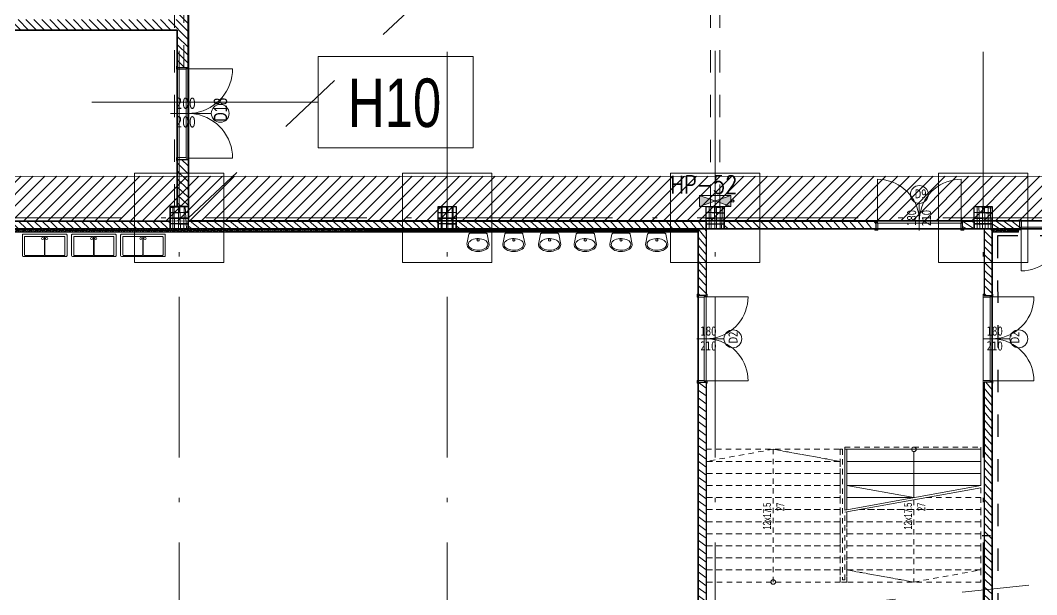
# Model space of a CAD drawing. Extents: x 6529560 to 6558080, y 5579316 to 5588131.
# Drawn here: x 6543525.73 to 6543548.48, y 5579509.79 to 5579522.64 of the extents above; entities that cross this region are included whole.
import ezdxf

# ---------------------------------------------------------------- set-up
doc = ezdxf.new("R2010")
doc.units = 0
doc.header["$MEASUREMENT"] = 0
for name, pattern in [('0.5_0.5', [1, 0.5, -0.5]), ('ACAD_ISO02W100', [15, 12, -3]), ('ACAD_ISO10W100', [18, 12, -3, 0, -3]), ('GR_SOLID', [0])]:
    doc.linetypes.add(name, pattern=pattern)
doc.layers.get('0').update_dxf_attribs({"color": 2, "linetype": 'CONTINUOUS', "lineweight": 5})
for name, color, linetype, lineweight in [('_AS_hydrantowa_opis', 7, 'CONTINUOUS', 25), ('_AS_hydrantowa_szafki', 240, 'CONTINUOUS', 25), ('_AS_WH_hydrant', 1, 'CONTINUOUS', 15), ('arch_drzwi i okna', 4, 'CONTINUOUS', 15), ('arch_drzwi i okna_znaczniki', 130, 'CONTINUOUS', 9), ('arch_fundamenty na rzucie', 3, 'CONTINUOUS', 15), ('arch_opisy', 20, 'CONTINUOUS', 13), ('arch_osie', 181, 'CONTINUOUS', 5), ('arch_powierzchnia', 6, 'CONTINUOUS', 35), ('arch_schody', 7, 'CONTINUOUS', 9), ('arch_sciany dzialowe cienkie na hali', 52, 'CONTINUOUS', 15), ('arch_sciany dzilowe cienkie na hali', 42, 'CONTINUOUS', 15), ('arch_sciany murowane wewnetrzne', 20, 'CONTINUOUS', 25), ('arch_sciany wewnetrzne gk', 70, 'CONTINUOUS', 25), ('arch_sciany wewnetrzne murowane wypelnienie', 20, 'CONTINUOUS', 15), ('arch_slupy wypelnienie', 9, 'CONTINUOUS', 13), ('arch_słupy', 8, 'CONTINUOUS', 25), ('arch_urządzenia sanitarne', 4, 'GR_SOLID', 13), ('arch_wzmocnienie plyty betonowej', 6, 'CONTINUOUS', 15), ('arch_zadaszenie kratownica', 94, 'CONTINUOUS', 15), ('AUSSENMASSE_N3', 7, 'GR_SOLID', 18)]:
    doc.layers.add(name, color=color, linetype=linetype, lineweight=lineweight)
doc.styles.add('KA_opisy_pionów', font='romans.shx', dxfattribs={"width": 0.8})
doc.styles.get("Standard").update_dxf_attribs({"font": 'arial.ttf', "width": 0.75})
doc.styles.add('TABELKA', font='tahoma.ttf', dxfattribs={"width": 0.8})

# ---------------------------------------------------------------- blocks, each defined once
blk = doc.blocks.new('A$C2927484E')
for p, q in [((0.2713033808395266, 1.965000228025019, 13.80213315249576), (0.0913120564073324, 1.965000228956341, 10.06980026454578)), ((0.2713033808395266, 0.0250002276152372, 13.80213315249576), (0.0913120564073324, 0.0250002276152372, 8.478928419095112))]:
    blk.add_line(p, q)
at = {"layer": 'arch_drzwi i okna', "extrusion": (0, 0, -1)}
for points in [[(-0.2713033808395266, 1.990000227466225), (-0.2893033809959888, 1.990000227466225), (-0.2893033809959888, 1.94000022765249), (-0.2268033809959888, 1.94000022765249), (-0.2268033809959888, 1.925000227987766), (-0.0713120568543673, 1.925000228919088), (-0.0713120568543673, 1.990000228397548), (-0.0913120564073324, 1.990000228397548)], [(-0.2678033811971545, 0.9950002273544669), (-0.3497297782450914, 0.9985772110521793), (-0.4310326687991619, 1.00928093958646), (-0.511093283072114, 1.027029951103031), (-0.5893023163080215, 1.051689163781702), (-0.6650645481422544, 1.083070907741785), (-0.7378033800050617, 1.120936348102986), (-0.8069652309641242, 1.164997305721044), (-0.8720237333327531, 1.214918451383709), (-0.9324837531894445, 1.270319852977991), (-0.9878851575776934, 1.330779873766005), (-1.037806302309036, 1.395838377065956), (-1.081867259927093, 1.465000227093696), (-1.119732699356973, 1.537739060819149), (-1.151114443317055, 1.613501292653381), (-1.175773658789694, 1.691710324957966), (-1.19352266844362, 1.771770940162241), (-1.204226396977901, 1.853073828853666), (-1.207803379744291, 1.935000227764248), (-0.2278033811599016, 1.935000227764248), (-0.2278033811599016, 0.9950002273544669), (-0.2678033811971545, 0.9950002273544669), (-0.2678033811971545, 1.935000227764248)], [(-0.2678033811971545, 0.9950002273544669), (-0.3497297782450914, 0.9914232427254319), (-0.4310326687991619, 0.9807195160537958), (-0.511093283072114, 0.9629705045372247), (-0.5893023163080215, 0.9383112899959087), (-0.6650645481422544, 0.9069295460358262), (-0.7378033800050617, 0.8690641056746244), (-0.8069652309641242, 0.8250031499192118), (-0.8720237333327531, 0.775082003325224), (-0.9324837531894445, 0.7196806026622653), (-0.9878851575776934, 0.6592205800116063), (-1.037806302309036, 0.5941620776429773), (-1.081867259927093, 0.5250002276152373), (-1.119732699356973, 0.4522613929584623), (-1.151114443317055, 0.376499162055552), (-1.175773658789694, 0.2982901288196444), (-1.19352266844362, 0.2182295145466924), (-1.204226396977901, 0.136926625855267), (-1.207803379744291, 0.055000226944685), (-0.2278033811599016, 0.055000226944685), (-0.2278033811599016, 0.9950002273544669), (-0.2678033811971545, 0.9950002273544669), (-0.2678033811971545, 0.055000226944685)]]:
    blk.add_lwpolyline(points, dxfattribs=at)
at = {"layer": 'arch_drzwi i okna'}
blk.add_lwpolyline([(0.2713033808395266, 2.272427082e-07), (0.2893033809959888, 2.272427082e-07), (0.2893033809959888, 0.0500002261251211), (0.2268033809959888, 0.0500002261251211), (0.2268033809959888, 0.0650002276524902), (0.0713120568543673, 0.0650002285838127), (0.0713120568543673, 2.281740308e-07), (0.0910546602681279, 2.272427082e-07)], dxfattribs=at)
at = {"layer": 'arch_drzwi i okna_znaczniki'}
blk.add_line((0.0618676347658038, 0.9950002282857894), (0.6687201550230384, 0.9950002273544669), dxfattribs=at)
blk.add_circle((0.8687201561406254, 0.9950002273544669), 0.2, dxfattribs=at)
blk = doc.blocks.new('A$C7F3D7EBB')
at = {"layer": 'arch_urządzenia sanitarne'}
for points in [[(0.4098818795755507, 0.0738752875477076), (0.4098818795755507, 0.4246862875297667), (0.4087588796392084, 0.43282328825444), (0.4054688801988961, 0.4403512878343463), (0.4002618798986079, 0.4467032877728343), (0.3935248795896768, 0.451404287479818), (0.3857678798958659, 0.4541032882407309), (0.1598818795755506, 0.4992812881246211), (0.1314358795061707, 0.495298287831247), (0.1038938798010349, 0.4834742881357671), (0.0781368799507618, 0.4641892882063985), (0.054985879920423, 0.4380572875961663), (0.0351758794859052, 0.4059062879532577), (0.0193398799747229, 0.3687662882730365), (0.0079828798770905, 0.327819287776947), (0.001465879380703, 0.2843682877719402), (-3.119930625e-06, 0.2397992881014943), (0.003622880205512, 0.1955332877114415), (0.0122288800776005, 0.1529802875593305), (0.0255398796871305, 0.1134942881762981), (0.0431318795308471, 0.0783362882211805), (0.0644438797608018, 0.0486262878403068), (0.0887978794053197, 0.0253082877025008), (0.1154148802161217, 0.0091302879154682), (0.1434508794918656, 0.000602288171649), (0.1720088794827461, 2.877786756e-07), (0.2001828802749515, 0.0073412880301476), (0.3857658794149756, 0.0444582877680659), (0.3935248795896768, 0.0471572875976563), (0.4002618798986079, 0.051859287545085), (0.4054688801988961, 0.0582102881744504), (0.4087588796392084, 0.0657382877543569), (0.409883880056441, 0.0738752875477076)], [(0.1598818795755506, 0.0292812874540687), (0.1830948796123266, 0.03281628806144), (0.2055618800222874, 0.0433102874085307), (0.2265598801895976, 0.060423287563026), (0.2454138798639178, 0.0836042882874608), (0.2615208802744746, 0.1121142879128456), (0.274359880015254, 0.1450292877852917), (0.2835208801552653, 0.1812972882762551), (0.2887068800628185, 0.2197492877021432), (0.2897518798708916, 0.2591512883082032), (0.2866238802671432, 0.2982352878898382), (0.2794218799099326, 0.3357462882995605), (0.2683758800849318, 0.3704772880300879), (0.2538458798080683, 0.4013132881373167), (0.2362948795780539, 0.427265288308263), (0.2162868799641728, 0.4474942879751326), (0.1944668795913458, 0.4613532880321145), (0.1715358793735504, 0.4683952881023288), (0.1482288800179958, 0.4683952881023288), (0.1252978798002005, 0.4613532880321145), (0.1034778794273734, 0.4474942879751326), (0.0834698798134923, 0.427265288308263), (0.065918879583478, 0.4013132881373167), (0.051388880237937, 0.3704772880300879), (0.0403428794816136, 0.3357462882995605), (0.0331408800557256, 0.2982352878898382), (0.0300128795206547, 0.2591512883082032), (0.0310578802600503, 0.2197492877021432), (0.0362438801676035, 0.1812972882762551), (0.0454048793762922, 0.1450292877852917), (0.0582438800483942, 0.1121142879128456), (0.0743508795276284, 0.0836042882874608), (0.0932048801332712, 0.060423287563026), (0.1142028793692589, 0.043308287858963), (0.1366698797792196, 0.03281628806144), (0.1598818795755506, 0.0292812874540687)], [(0.2598828794434667, 0.2242812877520919), (0.2700508795678616, 0.2264422876760364), (0.2784618800505996, 0.232553287409246), (0.2836598800495267, 0.2415562877431512), (0.2847448801621795, 0.2518942877650261), (0.2815328799188137, 0.2617812883108854), (0.2745768800377846, 0.2695062877610326), (0.2650798801332712, 0.2737352875992656), (0.2546848794445395, 0.2737352875992656), (0.2451888797804713, 0.2695062877610326), (0.2382328798994422, 0.2617812883108854), (0.2350208796560764, 0.2518942877650261), (0.2361058797687292, 0.2415562877431512), (0.2413028795272112, 0.232553287409246), (0.2497148802503943, 0.2264422876760364), (0.2598828794434667, 0.2242812877520919)]]:
    blk.add_lwpolyline(points, dxfattribs=at)
blk = doc.blocks.new('A$C2BA824D7')
at = {"layer": 'arch_urządzenia sanitarne'}
for p, q in [((2.8124113669e-06, 0.0200001567930031, 1.57092441474514), (2.8122249205e-06, 0.9800001568721652, 1.57092441474514)), ((0.4800028122026562, 1.000000156984014, 1.57092441474514), (0.0200028121234937, 1.000000156894883, 1.57092441474514)), ((0.0200028121371361, 0.9300001568296918, 1.57092441474514), (0.0200028123317679, 0.5250001569181677, 1.57092441474514)), ((0.4300028121660944, 0.9500001569278991, 1.57092441474514), (0.0400028122685399, 0.9500001568519563, 1.57092441474514)), ((0.4500028121883588, 0.9300001569129108, 1.57092441474514), (0.4500028122711229, 0.5050001568663447, 1.57092441474514)), ((0.500002812393177, 0.0200001570067343, 1.57092441474514), (0.5000028120903153, 0.9800001569694812, 1.57092441474514)), ((0.0200028124199889, 0.0700001569600772, 1.57092441474514), (0.0200028122253571, 0.4750001568716016, 1.57092441474514)), ((0.4500028122711229, 0.5050001568663447, 1.57092441474514), (0.0400028122385265, 0.5050001567867639, 1.57092441474514)), ((0.4500028122729418, 0.4950001569734468, 1.57092441474514), (0.0400028123567609, 0.4950001568938661, 1.57092441474514)), ((0.4500028123547965, 0.0700001569268807, 1.57092441474514), (0.4500028122729418, 0.4950001569734468, 1.57092441474514)), ((0.4800028122799631, 1.569840151e-07, 1.57092441474514), (0.0200028124336313, 1.568948846e-07, 1.57092441474514)), ((0.4300028123407175, 0.0500001569046162, 1.57092441474514), (0.0400028123267475, 0.0500001568286734, 1.57092441474514))]:
    blk.add_line(p, q, dxfattribs=at)
for centre in [(0.401327826962188, 0.546545435133112, 1.57092441474514), (0.4013278270967932, 0.4534548788039956, 1.57092441474514)]:
    blk.add_circle(centre, 0.0245197316162376, dxfattribs=at)
for centre, start, end in [((0.020002812243547, 0.980000156876258, 1.57092441474514), 89.99999999994789, 179.9999999999479), ((0.0400028121557625, 0.9300001568333298, 1.57092441474514), 89.99999999994789, 179.9999999999479), ((0.4300028121697325, 0.9300001569092728, 1.57092441474514), 1.10994743e-08, 90.00000001109949), ((0.4800028120898788, 0.9800001569653884, 1.57092441474514), 1.10994743e-08, 90.00000001109949), ((0.0400028121175637, 0.5250001568053904, 1.57092441474514), 180.0000000110994, 270.0000000110995), ((0.0400028122439835, 0.4750001568752397, 1.57092441474514), 89.99999999994789, 179.9999999999479), ((0.020002812313578, 0.0200001569135111, 1.57092441474514), 180.0000000110994, 270.0000000110995), ((0.0400028123222001, 0.0700001568472999, 1.57092441474514), 180.0000000110994, 270.0000000110995), ((0.4300028124525852, 0.0700001569232427, 1.57092441474514), 270, 0), ((0.4800028123927406, 0.0200001570026416, 1.57092441474514), 270, 0)]:
    blk.add_arc(centre, 0.02, start, end, dxfattribs=at)
blk = doc.blocks.new('biura_parter_hala')
at = {"layer": 'arch_sciany dzilowe cienkie na hali'}
h = blk.add_hatch(dxfattribs=at)
h.set_pattern_fill('ANSI31', color=256, scale=0.2)
h.set_pattern_definition([(45, (-6543745.599693336, -5579616.077648036), (-0.0176776695296637, 0.0176776695296637), [])])
h.paths.add_polyline_path([(2.264122269116342, -0.5499661350622774), (2.264122269116342, -0.6199661353603007), (3.590460376814007, -0.6201802995055914), (3.590266642160713, -0.5499661350622774)])
h.paths.add_polyline_path([(3.839953196235001, -0.6201435308903456), (23.31999848410487, -0.6201435308903456), (23.31999848410487, -0.5500013772398235), (3.839953196235001, -0.5500013772398235)])
h.paths.add_polyline_path([(32.48386915400625, -0.5500396117568016), (32.62512253876776, -0.5500396117568016), (32.62512253876776, -0.6200396120548249), (32.48386915400625, -0.6200396120548249)])
h.paths.add_polyline_path([(30.49386915378273, -0.5500396117568016), (29.90006986446679, -0.5500396117568016), (29.90006986446679, -0.6200396120548249), (30.49386915378273, -0.6200396120548249)])
h.paths.add_polyline_path([(35.04167969524861, -0.6200396111235023), (37.4308938542381, -0.6200396111235023), (37.4308938542381, -0.5500040324404836), (35.04167969524861, -0.5500040324404836)])
h.paths.add_polyline_path([(48.30257001519203, -0.5500048799440265), (54.04140833485872, -0.5500048799440265), (54.04140833485872, -0.6200396120548249), (48.30257001519203, -0.6200396120548249)])
h.paths.add_polyline_path([(45.28090087976306, -0.6200396120548249), (48.17749003972858, -0.6200396120548249), (48.17749003972858, -0.5500396117568016), (45.28090087976306, -0.5500396117568016)])
h.paths.add_polyline_path([(71.57997443713248, -0.5500063579529524), (72.95497368369251, -0.5500063579529524), (72.95497368369251, -0.6200396120548249), (71.57997443713248, -0.6200396120548249)])
h.paths.add_polyline_path([(68.12499982956797, -0.6200396120548249), (71.45497366413474, -0.6200396120548249), (71.45497366413474, -0.5500396117568016), (68.12499982956797, -0.5500396117568016)])
h.paths.add_polyline_path([(62.9999998351559, -0.5500396117568016), (67.99999982956797, -0.5500396117568016), (67.99999982956797, -0.6200396120548249), (62.9999998351559, -0.6200396120548249)])
h.paths.add_polyline_path([(59.60550602898002, -0.6200396120548249), (62.87499983515591, -0.6200396120548249), (62.87499983515591, -0.5500396117568016), (59.60550602898002, -0.5500396117568016)])
h.paths.add_polyline_path([(59.2658689552918, -0.5500396061688662), (59.499999855645, -0.5500396061688662), (59.499999855645, -0.6200396120548249), (59.2658689552918, -0.6200396120548249)])
h.paths.add_polyline_path([(58.21586895547807, -0.550005360506475), (58.09998980350792, -0.550005360506475), (58.09998980350792, -0.6200396120548249), (58.21586895547807, -0.6200396120548249)])
h.paths.add_polyline_path([(54.16640833579004, -0.6200396120548249), (57.97498980164528, -0.6200396120548249), (57.97498980164528, -0.550005360506475), (54.16640833579004, -0.550005360506475)])
h.paths.add_polyline_path([(88.8106676582247, -0.6200396120548249), (91.62920739408582, -0.6200396120548249), (91.62920739408582, -0.5500396117568016), (88.8106676582247, -0.5500396117568016)])
h.paths.add_polyline_path([(85.74113746359944, -0.6200396120548249), (88.56017351616173, -0.6200396120548249), (88.56017351616173, -0.5500093474984169), (85.74113746359944, -0.5500093474984169)])
h.paths.add_polyline_path([(95.0792152695358, -0.6200396120548249), (107.9300059759989, -0.6200396120548249), (107.9300037063658, -0.599999999627471), (107.3999999994412, -0.599999999627471), (107.3999999994412, -0.5500396117568016), (95.0792152695358, -0.5500396117568016)])
at = {"layer": 'arch_sciany wewnetrzne murowane wypelnienie'}
h = blk.add_hatch(dxfattribs=at)
h.set_pattern_fill('ANSI31', color=256, angle=90)
h.set_pattern_definition([(135, (-6543745.599693336, -5579616.077648036), (-0.0883883476483185, -0.0883883476483184), [])])
h.paths.add_polyline_path([(5.500096650794148, -0.3749661352485418), (5.500096650794148, -0.5499661350622774), (0, -0.5499661350622774), (0, -0.3749661352485418)])
h.paths.add_polyline_path([(11.89999982807785, -0.3749661352485418), (17.50006986968219, -0.3749661352485418), (17.50006986968219, -0.5500013772398235), (11.89999982807785, -0.5500013772398235)])
h.paths.add_polyline_path([(23.31999848410487, -0.550001378171146), (23.49999848380685, -0.5500013772398235), (23.49999848380685, -2.036725498735904), (23.31999848410487, -2.036725499667227)])
h.paths.add_polyline_path([(23.31999848410487, -3.976725501008331), (23.49999848380685, -3.976725501939654), (23.49999848380685, -11.85000006761402), (23.31999848410487, -11.85000006668269)])
h.paths.add_polyline_path([(23.89999982807785, -0.3749661352485418), (27.30065082199871, -0.3749478524550795), (27.30065082199871, -0.5499844206497074), (23.89999982807785, -0.5500027034431696)])
h.paths.add_polyline_path([(29.72006986476481, -2.036725498735904), (29.90006986446679, -2.036725498735904), (29.90006986446679, -0.5500027034431696), (29.72006986476481, -0.5500027034431696)])
h.paths.add_polyline_path([(29.24064417090267, -0.375094854272902), (29.50008776132018, -0.375094854272902), (29.50008776132018, -0.5500053316354752), (29.24064417090267, -0.5500053316354752)])
h.paths.add_polyline_path([(29.72006986476481, -11.45000358112156), (29.90006986446679, -11.45000358205289), (29.90006986446679, -3.976725501008331), (29.72006986476481, -3.976725500077009)])
h.paths.add_polyline_path([(32.45886915456504, -0.3699870416894555), (35.49999982584268, -0.3699661269783974), (35.49999982584268, -0.5500027034431696), (32.45886915456504, -0.5500236181542278)])
h.paths.add_polyline_path([(35.89999982621521, -0.3749661268666387), (41.50009442400187, -0.3749661352485418), (41.50009442400187, -0.5500040408223869), (35.89999982621521, -0.5500040324404836)])
h.paths.add_polyline_path([(53.50009442586451, -0.3749594343826175), (47.89999982714653, -0.3749661194160581), (47.89999982714653, -0.550005360506475), (53.50009442586451, -0.5499986754730344)])
h.paths.add_polyline_path([(59.89999982621521, -0.3749661184847355), (65.50009442027658, -0.3749661352485418), (65.50009442027658, -0.5500067118555308), (59.89999982621521, -0.5500066950917244)])
h.paths.add_polyline_path([(59.24086895491928, -0.550005360506475), (59.49999982584268, -0.550005360506475), (59.49999982584268, -0.3749661231413484), (59.24086895491928, -0.3749661231413484)])
h.paths.add_polyline_path([(71.89999982994048, -0.550008025020361), (77.50009442865849, -0.5499352160841227), (77.50009442865849, -0.3748933039605617), (71.89999982994048, -0.3749661128968)])
h.paths.add_polyline_path([(73.13497368339449, -0.550008025020361), (73.13497368339449, -3.21990910731256), (78.04465180728585, -3.219907564111053), (78.04465249739587, -3.399908400140702), (72.95497366413474, -3.399908268824219), (72.955954156816, -0.5500083584338427)])
h.paths.add_polyline_path([(79.32465147785842, -3.219907564111053), (79.32465170137584, -3.399908810853958), (79.65531860198826, -3.399907859973609), (79.65531860198826, -0.550008025020361), (79.47531860228628, -0.550008025020361), (79.47531860228628, -3.219907564111053)])
h.paths.add_polyline_path([(79.32465170137584, -0.3749661147594452), (83.49999983049929, -0.3749661147594452), (83.49999983049929, -0.550008025020361), (79.32465170137584, -0.550008025020361)])
h.paths.add_polyline_path([(83.89999983087182, -0.3749661110341549), (89.5000698659569, -0.3749661110341549), (89.5000698659569, -0.5500093474984169), (83.89999983087182, -0.5500093474984169)])
h.paths.add_polyline_path([(101.5000944277271, -0.374966106377542), (95.89999959804118, -0.374966106377542), (95.89999959804118, -0.5500093474984169), (101.5000944277271, -0.5500093474984169)])
h.paths.add_polyline_path([(5.900069901719689, -0.3751505604013801), (11.49994853138923, -0.3751505604013801), (11.49994853138923, -0.5500064520165325), (5.900069901719689, -0.5500064520165325)])
h.paths.add_polyline_path([(17.90009442716837, -0.3750070640817285), (23.49998980108649, -0.3750070640817285), (23.49998980108649, -0.5500013772398235), (17.90009442716837, -0.5500013772398235)])
h.paths.add_polyline_path([(29.90006986446679, -0.5500396117568016), (30.51886915415526, -0.5500396117568016), (30.51886915415526, -0.3750053280964494), (29.90006986446679, -0.3750053280964494)])
h.paths.add_polyline_path([(41.90006986260414, -0.5500396117568016), (47.50002438481897, -0.5500396117568016), (47.50002438481897, -0.3749661352485418), (41.90006986260414, -0.3749661352485418)])
h.paths.add_polyline_path([(53.90006986446678, -0.5500396061688662), (58.24086895491928, -0.5500396061688662), (58.24086895491928, -0.3749661231413484), (53.90006986446678, -0.3749661231413484)])
h.paths.add_polyline_path([(65.90006986539811, -0.5499728322029114), (71.50002439133823, -0.5499728322029114), (71.50002439133823, -0.3749661352485418), (65.90006986539811, -0.3749661352485418)])
h.paths.add_polyline_path([(78.04465180728585, -0.3749661352485418), (77.90006985981017, -0.3749661352485418), (77.90006985981017, -0.5500396117568016), (78.04465180728585, -0.5500396117568016)])
h.paths.add_polyline_path([(89.90006986632943, -0.5500396117568016), (95.50002415943891, -0.5500396117568016), (95.50002415943891, -0.3749661352485418), (89.90006986632943, -0.3749661352485418)])
h.paths.add_polyline_path([(101.9000698663294, -0.5500396117568016), (107.3999999994412, -0.5500396117568016), (107.3999999994412, -0.3749661352485418), (101.9000698663294, -0.3749661352485418)])
h.paths.add_polyline_path([(23.89999848417938, -11.85000257473439), (29.49999858625233, -11.85000358056277), (29.49999858625233, -11.67000358086079), (23.89999848417938, -11.67000358086079)])
at = {"layer": 'arch_slupy wypelnienie'}
h = blk.add_hatch(dxfattribs=at)
h.set_pattern_fill('ANSI37', color=256, angle=225)
h.set_pattern_definition([(270, (-6543521.936484189, -5579316.676972744), (0.125, 0), []), (0, (-6543521.936484189, -5579316.676972744), (0, 0.125), [])])
h.paths.add_polyline_path([(11.49999969545752, -0.0499986847862601), (11.8999996939674, -0.0500396145507693), (11.89994853269308, -0.5500396117568016), (11.49994853232056, -0.5499986773356796)])
h = blk.add_hatch(dxfattribs=at)
h.set_pattern_fill('ANSI37', color=256, angle=225)
h.set_pattern_definition([(270, (-6543515.936362856, -5579316.676972744), (0.125, 0), []), (0, (-6543515.936362856, -5579316.676972744), (0, 0.125), [])])
h.paths.add_polyline_path([(17.50012102909386, -0.0499986847862601), (17.90012102760374, -0.0500396145507693), (17.90006986632943, -0.5500396117568016), (17.5000698659569, -0.5499986773356796)])
h = blk.add_hatch(dxfattribs=at)
h.set_pattern_fill('ANSI37', color=256, angle=225)
h.set_pattern_definition([(270, (-6543509.936432895, -5579316.676935835), (0.125, 0), []), (0, (-6543509.936432895, -5579316.676935835), (0, 0.125), [])])
h.paths.add_polyline_path([(23.50005099084228, -0.0499617755413056), (23.90005098935217, -0.0500027053058148), (23.89999982807785, -0.5500027025118471), (23.49999982770532, -0.549961768090725)])
h = blk.add_hatch(dxfattribs=at)
h.set_pattern_fill('ANSI37', color=256, angle=225)
h.set_pattern_definition([(270, (-6543503.936362858, -5579316.676972744), (0.125, 0), []), (0, (-6543503.936362858, -5579316.676972744), (0, 0.125), [])])
h.paths.add_polyline_path([(29.50012102723121, -0.0499986847862601), (29.9001210257411, -0.0500396145507693), (29.90006986446679, -0.5500396117568016), (29.50006986409426, -0.5499986773356796)])
at = {"color": 1, "linetype": '0.5_0.5', "lineweight": 30, "true_color": 0xfa0000, "elevation": -0.0368575220855849}
blk.add_lwpolyline([(30.03321668226272, -11.62999626901001), (32.47513258457184, -11.62999626901001), (32.47513258457184, -7.470006931573152), (34.9635065998882, -7.470007793046534), (34.96350659895688, -6.553141072392463), (48.03245406411588, -6.628141431137919), (48.02759716380387, -5.50000243447721), (32.47513258457184, -5.500002435408532), (32.47513258364052, -0.7000233577564359), (30.0234752772376, -0.7000376963987947)], close=True, dxfattribs=at)
at = {"layer": 'arch_fundamenty na rzucie', "extrusion": (4.9483997e-09, 8.021447e-10, 1), "elevation": -0.0368575220855849}
for points in [[(12.69932371471077, 0.6998786041513086), (10.69932372123003, 0.7000832222402096), (10.69911909569055, -1.299916762858629), (12.69911908451468, -1.300121383741497)], [(18.69944508466869, 0.699878609739244), (16.69944509118795, 0.7000832278281451), (16.69924046564847, -1.299916757270693), (18.6992404544726, -1.300121378153562)], [(24.69937501009554, 0.6999155133962632), (22.6993750166148, 0.7001201314851642), (22.69917039107531, -1.299879853613674), (24.69917037989944, -1.300084474496543)], [(30.69944508280605, 0.699878609739244), (28.69944508932531, 0.7000832278281451), (28.69924046378583, -1.299916757270693), (30.69924045260996, -1.300121378153562)]]:
    blk.add_lwpolyline(points, close=True, dxfattribs=at)
at = {"layer": 'arch_powierzchnia', "elevation": -0.0368575220855849}
for points in [[(3.840266660787165, -0.5500091323629022), (3.840493371710181, -11.77999626938253), (5.499998588114976, -11.77999626938253), (5.499998588114976, -11.45000065024942), (5.899998588487505, -11.45000065024942), (5.899998588487505, -11.77999626938253), (11.49999825190753, -11.77999626938253), (11.49999825190753, -11.44999990519136), (11.89999825228005, -11.44999990519136), (11.89999825228005, -11.77999626938253), (17.4999985890463, -11.77999626938253), (17.4999985890463, -11.45000211894512), (17.89999858941883, -11.45000211894512), (17.89999858941883, -11.77999626938253), (23.31999848410487, -11.7800007276237), (23.31999848410487, -0.5583354132249952)], [(29.90006986446679, -0.5500324396416545), (32.62512238975614, -0.5500220432877541), (32.62513258494437, -5.350004032254219), (48.17749004717916, -5.350004032254219), (48.17749004717916, -6.75064028520137), (35.0975019261241, -6.75064125098288), (35.09749918617308, -7.620006763376295), (32.62513258494437, -7.620006763376295), (32.62513255421072, -11.77999626845121), (32.2299991901964, -11.77999626938253), (32.2299991901964, -11.83000046107918), (30.23999918997288, -11.83000006712973), (30.23999918997288, -11.77999626938253), (29.97007864806801, -11.77999626938253), (29.97007864806801, -11.45000358019024), (29.90006986446679, -11.45000358205289)]]:
    blk.add_lwpolyline(points, close=True, dxfattribs=at)
at = {"layer": 'arch_schody', "linetype": 'ACAD_ISO02W100', "ltscale": 0.01, "elevation": -0.0368575220855849}
for points in [[(26.59998980350792, -6.839005855843424), (26.59998980350792, -5.430005860514938), (29.64998980052769, -5.430005859583616), (29.64998980052769, -5.480005859397351), (26.64998980332166, -5.480005859397351), (26.64998980332166, -6.830005856230854)], [(23.49998980201781, -5.480005859397351), (26.49998980201781, -5.480005859397351), (26.49998980201781, -5.750005859881639), (23.49998980201781, -5.750005859881639), (23.49998980201781, -5.480005859397351)], [(24.99998980294913, -8.450005854479969), (24.99998980201781, -5.480005859397351), (26.49998980201781, -5.750005858018994), (24.99998980201781, -5.480005859397351), (23.49998980015516, -5.750005858018994)], [(26.64998980332166, -6.88000585604459), (26.64998980332166, -8.450005854479969), (26.49998980201781, -8.450005854479969), (26.49998980201781, -5.480005859397351), (26.54998980183155, -5.480005859397351), (26.54998980183155, -8.400005854666233), (26.59998980350792, -8.400005854666233), (26.59998980350792, -6.88900585565716)], [(23.49998980201781, -5.750005859881639), (26.49998980201781, -5.750005859881639), (26.49998980201781, -6.020005858503282), (23.49998980201781, -6.020005858503282), (23.49998980201781, -5.750005859881639)], [(23.49998980201781, -6.020005858503282), (26.49998980201781, -6.020005858503282), (26.49998980201781, -6.290005858056247), (23.49998980201781, -6.290005858056247), (23.49998980201781, -6.020005858503282)], [(23.49998980201781, -6.290005858056247), (26.49998980201781, -6.290005858056247), (26.49998980201781, -6.560005856677889), (23.49998980201781, -6.560005856677889), (23.49998980201781, -6.290005858056247)], [(29.64998980332166, -6.340005857869982), (29.64998980332166, -6.560005856677889), (28.4277675813064, -6.560005856677889)], [(23.49998980201781, -6.560005856677889), (26.49998980201781, -6.560005856677889), (26.49998980201781, -6.830005856230854), (23.49998980201781, -6.830005856230854), (23.49998980201781, -6.560005856677889)], [(28.4277675813064, -6.560005856677889), (29.64998980332166, -6.560005856677889), (29.64998980332166, -6.830005856230854), (26.92776757944375, -6.830005856230854)], [(28.14998980239034, -6.610005856491625), (28.14998980239034, -8.450005854479969), (26.64998980332166, -8.180005854927003), (28.14998980332166, -8.450005854479969), (29.64998980239034, -8.180005854927003)], [(23.49998980201781, -6.830005856230854), (26.49998980201781, -6.830005856230854), (26.49998980201781, -7.100005856715142), (23.49998980201781, -7.100005856715142), (23.49998980201781, -6.830005856230854)], [(26.92776757944375, -6.830005856230854), (29.64998980332166, -6.830005856230854), (29.64998980332166, -7.100005856715142), (26.64998980332166, -7.100005856715142), (26.64998980332166, -6.88000585604459)], [(23.49998980201781, -7.100005856715142), (26.49998980201781, -7.100005856715142), (26.49998980201781, -7.370005856268107), (23.49998980201781, -7.370005856268107), (23.49998980201781, -7.100005856715142)], [(26.64998980332166, -7.100005856715142), (29.64998980332166, -7.100005856715142), (29.64998980332166, -7.370005856268107), (26.64998980332166, -7.370005856268107), (26.64998980332166, -7.100005856715142)], [(23.49998980201781, -7.370005856268107), (26.49998980201781, -7.370005856268107), (26.49998980201781, -7.640005856752395), (23.49998980201781, -7.640005856752395), (23.49998980201781, -7.370005856268107)], [(26.64998980332166, -7.370005856268107), (29.64998980332166, -7.370005856268107), (29.64998980332166, -7.640005856752395), (26.64998980332166, -7.640005856752395), (26.64998980332166, -7.370005856268107)], [(23.49998980201781, -7.640005856752395), (26.49998980201781, -7.640005856752395), (26.49998980201781, -7.910005855374038), (23.49998980201781, -7.910005855374038), (23.49998980201781, -7.640005856752395)], [(26.64998980332166, -7.640005856752395), (29.64998980332166, -7.640005856752395), (29.64998980332166, -7.910005855374038), (26.64998980332166, -7.910005855374038), (26.64998980332166, -7.640005856752395)], [(23.49998980201781, -7.910005855374038), (26.49998980201781, -7.910005855374038), (26.49998980201781, -8.180005854927003), (23.49998980201781, -8.180005854927003), (23.49998980201781, -7.910005855374038)], [(26.64998980332166, -7.910005855374038), (29.64998980332166, -7.910005855374038), (29.64998980332166, -8.180005854927003), (26.64998980332166, -8.180005854927003), (26.64998980332166, -7.910005855374038)], [(23.49998980201781, -8.180005854927003), (26.49998980201781, -8.180005854927003), (26.49998980201781, -8.450005854479969), (23.49998980201781, -8.450005854479969), (23.49998980201781, -8.180005854927003)], [(26.64998980332166, -8.180005854927003), (29.64998980332166, -8.180005854927003), (29.64998980332166, -8.450005854479969), (26.64998980332166, -8.450005854479969), (26.64998980332166, -8.180005854927003)]]:
    blk.add_lwpolyline(points, dxfattribs=at)
at = {"layer": 'arch_schody', "elevation": -0.0368575220855849}
blk.add_lwpolyline([(26.64998980332166, -5.480005859397351), (26.59998980350792, -5.480005859397351), (26.59998980350792, -6.839005855843424), (26.64998980332166, -6.830005856230854)], close=True, dxfattribs=at)
for points in [[(26.64998980332166, -5.480005859397351), (29.64998980332166, -5.480005859397351), (29.64998980332166, -5.750005859881639), (26.64998980332166, -5.750005859881639), (26.64998980332166, -5.480005859397351)], [(28.14998980332166, -5.531341707333922), (28.14998980518431, -6.560005856677889)], [(26.64998980332166, -5.750005859881639), (29.64998980332166, -5.750005859881639), (29.64998980332166, -6.020005858503282), (26.64998980332166, -6.020005858503282), (26.64998980332166, -5.750005859881639)], [(26.64998980332166, -6.020005858503282), (29.64998980332166, -6.020005858503282), (29.64998980332166, -6.290005858056247), (26.64998980332166, -6.290005858056247), (26.64998980332166, -6.020005858503282)], [(29.64998980145902, -6.290005858056247), (26.59998980350792, -6.839005855843424)], [(29.64998980145902, -6.340005857869982), (26.59998980350792, -6.88900585565716)], [(26.64998980332166, -6.290005858056247), (29.64998980145902, -6.290005858056247)], [(28.14998980425298, -6.560005856677889), (26.64998980332166, -6.560005856677889), (26.64998980332166, -6.290005858056247)], [(28.14998980518431, -6.560005856677889), (26.64998980332166, -6.290005858056247)], [(26.64998980332166, -6.560005856677889), (28.14998980425298, -6.560005856677889)], [(26.64998980332166, -6.830005856230854), (26.64998980332166, -6.560005856677889)]]:
    blk.add_lwpolyline(points, dxfattribs=at)
at = {"layer": 'arch_schody'}
blk.add_circle((28.14998980332166, -5.480005859397351, 2.711158018e-07), 0.051335847745122, dxfattribs=at)
at = {"layer": 'arch_schody', "linetype": 'ACAD_ISO02W100', "ltscale": 0.01}
blk.add_circle((24.99998980294913, -8.450005854479969, 2.711158018e-07), 0.051335847745122, dxfattribs=at)
at = {"layer": 'arch_sciany dzialowe cienkie na hali', "elevation": -0.0368575220855849}
for points in [[(3.839953196235001, -0.6201435308903456), (23.31999848410487, -0.6201435308903456), (23.31999848410487, -0.5500013772398235), (3.839953196235001, -0.5500013772398235)], [(30.49386915378273, -0.5500396117568016), (29.90006986446679, -0.5500396117568016), (29.90006986446679, -0.6200396120548249), (30.49386915378273, -0.6200396120548249)]]:
    blk.add_lwpolyline(points, close=True, dxfattribs=at)
at = {"layer": 'arch_sciany murowane wewnetrzne', "elevation": -0.0368575220855849}
for points in [[(5.900069901719689, -0.3751505604013801), (11.49994853138923, -0.3751505604013801), (11.49994853138923, -0.5500064520165325), (5.900069901719689, -0.5500064520165325)], [(11.89999982807785, -0.3749661352485418), (17.50006986968219, -0.3749661352485418), (17.50006986968219, -0.5500013772398235), (11.89999982807785, -0.5500013772398235)], [(17.90009442716837, -0.3750070640817285), (23.49998980108649, -0.3750070640817285), (23.49998980108649, -0.5500013772398235), (17.90009442716837, -0.5500013772398235)], [(23.89999982807785, -0.3749661352485418), (27.30065082199871, -0.3749478524550795), (27.30065082199871, -0.5499844206497074), (23.89999982807785, -0.5500027034431696)], [(29.24064417090267, -0.375094854272902), (29.50008776132018, -0.375094854272902), (29.50008776132018, -0.5500053316354752), (29.24064417090267, -0.5500053316354752)], [(29.90006986446679, -0.5500396117568016), (30.51886915415526, -0.5500396117568016), (30.51886915415526, -0.3750053280964494), (29.90006986446679, -0.3750053280964494)], [(23.31999848410487, -0.550001378171146), (23.49999848380685, -0.5500013772398235), (23.49999848380685, -2.036725498735904), (23.31999848410487, -2.036725499667227)], [(29.72006986476481, -2.036725498735904), (29.90006986446679, -2.036725498735904), (29.90006986446679, -0.5500027034431696), (29.72006986476481, -0.5500027034431696)], [(23.31999848410487, -3.976725501008331), (23.49999848380685, -3.976725501939654), (23.49999848380685, -11.85000006761402), (23.31999848410487, -11.85000006668269)], [(29.72006986476481, -11.45000358112156), (29.90006986446679, -11.45000358205289), (29.90006986446679, -3.976725501008331), (29.72006986476481, -3.976725500077009)]]:
    blk.add_lwpolyline(points, close=True, dxfattribs=at)
at = {"layer": 'arch_sciany wewnetrzne gk', "elevation": -0.0368575220855849}
blk.add_lwpolyline([(29.67748980503529, -7.409903448075056), (29.86248980462551, -7.409903448075056)], dxfattribs=at)
at = {"layer": 'arch_słupy', "elevation": -0.0368575220855849}
for points in [[(11.49999969545752, -0.0499986847862601), (11.8999996939674, -0.0500396145507693), (11.89994853269308, -0.5500396117568016), (11.49994853232056, -0.5499986773356796), (11.49999969545752, -0.0499986847862601)], [(17.50012102909386, -0.0499986847862601), (17.90012102760374, -0.0500396145507693), (17.90006986632943, -0.5500396117568016), (17.5000698659569, -0.5499986773356796), (17.50012102909386, -0.0499986847862601)], [(23.50005099084228, -0.0499617755413056), (23.90005098935217, -0.0500027053058148), (23.89999982807785, -0.5500027025118471), (23.49999982770532, -0.549961768090725), (23.50005099084228, -0.0499617755413056)], [(29.50012102723121, -0.0499986847862601), (29.9001210257411, -0.0500396145507693), (29.90006986446679, -0.5500396117568016), (29.50006986409426, -0.5499986773356796), (29.50012102723121, -0.0499986847862601)]]:
    blk.add_lwpolyline(points, dxfattribs=at)
at = {"rotation": 89.99999939591297}
for p in [(9.19028584100306, -1.165327022783458, -8.932382138299898), (10.29028583876788, -1.165327034890651, -8.932382138299898), (11.39028583653271, -1.165327040478587, -8.932382138299898)]:
    blk.add_blockref('A$C2BA824D7', p, dxfattribs=at)
at = {"layer": 'arch_drzwi i okna'}
for p, rotation in [((29.26564439851791, -0.6463982351124287, -13.84291817565996), 90.00000000000003), ((30.49386892654002, -0.2787019507959485, -21.20044454200348), 270)]:
    blk.add_blockref('A$C2927484E', p, dxfattribs=dict(at, rotation=rotation))
for p in [(23.22868642769754, -4.001725726760923, -13.80213288137996), (29.62876648362726, -4.001725726760923, -13.85349221943787)]:
    blk.add_blockref('A$C2927484E', p, dxfattribs=at)
at = {"layer": 'arch_sciany wewnetrzne gk', "xscale": -1, "rotation": 269.9999983762416}
for p in [(18.14418414980173, -1.054009248502552, -7.361457723554754), (18.94418514147401, -1.054009256884455, -7.361457723554754), (19.74418613407761, -1.054009265266358, -7.361457723554754), (20.54418712668121, -1.054009273648262, -7.361457723554754), (21.34418811649084, -1.054009282030165, -7.361457723554754)]:
    blk.add_blockref('A$C7F3D7EBB', p, dxfattribs=at)
at = {"layer": 'arch_sciany wewnetrzne gk', "rotation": 90.0000004155843}
blk.add_blockref('A$C7F3D7EBB', (22.64275069814175, -1.054009296000003, -7.361457723554754), dxfattribs=at)
at = {"layer": 'arch_drzwi i okna', "char_height": 0.18, "width": 0.8015771374427487, "attachment_point": 9, "rotation": 89.99999999999997}
for insert in [(25.24919758271426, -6.675306048244237, -7.324593626832552), (28.40475387405604, -6.675306048244237, -7.324593626832552)]:
    blk.add_mtext('{\\fArial Narrow|b0|i0|c238|p34;12x17.5\\P27}', dxfattribs=dict(at, insert=insert))
at = {"layer": 'arch_drzwi i okna_znaczniki', "insert": (28.16712819039821, 0.3361495733261108, 1.810871250254804), "char_height": 0.2, "width": 0.354261597984987, "attachment_point": 1, "style": 'TABELKA'}
blk.add_mtext('D9', dxfattribs=at)
at = {"layer": 'arch_drzwi i okna_znaczniki', "insert": (27.99810306821019, -0.4836726477369666, 0.7615714166042196), "char_height": 0.2, "attachment_point": 1, "rotation": 90, "style": 'TABELKA'}
blk.add_mtext_dynamic_manual_height_columns('180\\P210', width=2.624355469830334, gutter_width=1.82756919413805, heights=[0], dxfattribs=at)
at = {"layer": 'arch_drzwi i okna_znaczniki', "char_height": 0.2, "attachment_point": 1, "style": 'TABELKA'}
for insert in [(23.36930520553142, -2.734919525682926, -0.0368575220855849), (29.77875080611557, -2.734919525682926, -0.0882168601434987)]:
    blk.add_mtext_dynamic_manual_height_columns('180\\P210', width=2.624355469830334, gutter_width=1.82756919413805, heights=[0], dxfattribs=dict(at, insert=insert))
at = {"layer": 'arch_drzwi i okna_znaczniki', "char_height": 0.2, "width": 0.354261597984987, "style": 'TABELKA'}
for insert, attachment_point, rotation in [((24.20115339010954, -3.110248480923473, -3.794124469403373), 7, 90.00000000000001), ((30.30986278969795, -3.110248480923473, -3.794124469403373), 1, 90)]:
    blk.add_mtext('D2', dxfattribs=dict(at, insert=insert, attachment_point=attachment_point, rotation=rotation))
blk = doc.blocks.new('A$C6D4A2805')
at = {"layer": '_AS_WH_hydrant'}
h = blk.add_hatch(color=1, dxfattribs=at)
h.dxf.hatch_style = 1
h.paths.add_polyline_path([(350.0000645567197, -124.9997772218194), (699.9999280672055, 0.0005195129197091), (700.0000999062322, -249.999483399326)])
h.paths.add_polyline_path([(0, 0), (350.0000645567197, -124.9997772218194), (0.0002010460011661, -250.0000739567913)])
at = {"layer": '_AS_hydrantowa_szafki'}
blk.add_circle((742.5664636726724, -124.9994771748315), 26, dxfattribs=at)
at = {"layer": '_AS_WH_hydrant'}
for p, q in [((0, 0), (699.9999280672055, 0.0005195129197091)), ((0, 0), (700.0000999062322, -249.999483399326)), ((0, 0), (0.0002010460011661, -250.0000739567913)), ((0.0002010460011661, -250.0000739567913), (699.9999280672055, 0.0005195129197091)), ((699.9999280672055, 0.0005195129197091), (700.0001309881918, -249.999483399326)), ((700.0000999062322, -249.999483399326), (0.0002010460011661, -250.0000739567913))]:
    blk.add_line(p, q, dxfattribs=at)

msp = doc.modelspace()

# ---------------------------------------------------------------- hatches: boundary and pattern name
at = {"layer": 'arch_sciany wewnetrzne murowane wypelnienie'}
h = msp.add_hatch(dxfattribs=at)
h.set_pattern_fill('ANSI31', color=256, angle=90)
h.set_pattern_definition([(135, (-171.3873263392597, 0), (-0.0883883476483185, -0.0883883476483184), [])])
h.paths.add_polyline_path([(6543520.282221377, 5579535.295223815), (6543520.282221377, 5579535.055223815), (6543522.162397409, 5579535.055223773), (6543522.162583491, 5579529.910246058), (6543516.982245476, 5579529.910246114), (6543516.982245476, 5579529.670246114), (6543522.162569288, 5579529.670169373), (6543522.162657189, 5579526.596937622), (6543516.982245543, 5579526.596937622), (6543516.982245543, 5579526.356937622), (6543522.162664049, 5579526.356937622), (6543522.162664011, 5579522.660232396), (6543516.982245485, 5579522.660232389), (6543516.982245485, 5579522.420232389), (6543529.241483803, 5579522.420236389), (6543529.241463304, 5579521.582528249), (6543529.481463305, 5579521.582528249), (6543529.481483759, 5579523.41023632), (6543529.241483759, 5579523.41023632), (6543529.241483803, 5579522.660236318), (6543522.3995434, 5579522.660232388), (6543522.39954343, 5579525.470232391), (6543529.241483829, 5579525.470236315), (6543529.241483829, 5579524.410236318), (6543529.481485388, 5579524.410236259), (6543529.481486092, 5579526.519430641), (6543529.241483841, 5579526.519430644), (6543529.241483827, 5579525.710313), (6543522.399543433, 5579525.710309069), (6543522.399543486, 5579531.084085912), (6543529.241483886, 5579531.084089839), (6543529.241483867, 5579530.614533704), (6543529.481486601, 5579530.614533645), (6543529.481488047, 5579535.295227722), (6543525.999547226, 5579535.295223722), (6543525.999547226, 5579535.055223756), (6543529.241488039, 5579535.055224206), (6543529.241484003, 5579531.32408984), (6543522.399543494, 5579531.324093277), (6543522.399543534, 5579535.055223793), (6543524.999547223, 5579535.055223766), (6543524.999547223, 5579535.295223768)])
h.paths.add_polyline_path([(6543517.582224949, 5579535.295230512), (6543519.282221375, 5579535.295230505), (6543519.282221374, 5579535.055230504), (6543517.582249457, 5579535.055230529)])
h.paths.add_polyline_path([(6543529.241483841, 5579528.552033706), (6543529.486303772, 5579528.552033706), (6543529.486303772, 5579527.519430639), (6543529.241483841, 5579527.519430639)])
h.paths.add_polyline_path([(6543529.241142032, 5579519.527528244), (6543529.481121534, 5579519.527528244), (6543529.481121534, 5579518.470133619), (6543529.241142032, 5579518.470133619)])
at = {"layer": 'arch_slupy wypelnienie'}
h = msp.add_hatch(dxfattribs=at)
h.set_pattern_fill('ANSI37', color=256, angle=225)
h.set_pattern_definition([(270, (-4.354247415438294, 201.8431966006756), (0.125, 0), []), (0, (-4.354247415438294, 201.8431966006756), (0, 0.125), [])])
h.paths.add_polyline_path([(6543529.082236469, 5579518.47017066), (6543529.482236468, 5579518.47012973), (6543529.482185307, 5579517.970129733), (6543529.082185307, 5579517.970170667)])
h = msp.add_hatch(dxfattribs=at)
h.set_pattern_fill('ANSI37', color=256, angle=225)
h.set_pattern_definition([(270, (1.645873918198049, 201.8431966006756), (0.125, 0), []), (0, (1.645873918198049, 201.8431966006756), (0, 0.125), [])])
h.paths.add_polyline_path([(6543535.082357804, 5579518.47017066), (6543535.482357802, 5579518.47012973), (6543535.48230664, 5579517.970129733), (6543535.08230664, 5579517.970170667)])
h = msp.add_hatch(dxfattribs=at)
h.set_pattern_fill('ANSI37', color=256, angle=225)
h.set_pattern_definition([(270, (7.64580387994647, 201.8432335099205), (0.125, 0), []), (0, (7.64580387994647, 201.8432335099205), (0, 0.125), [])])
h.paths.add_polyline_path([(6543541.082287766, 5579518.470207569), (6543541.482287763, 5579518.470166639), (6543541.482236602, 5579517.970166643), (6543541.082236601, 5579517.970207576)])
h = msp.add_hatch(dxfattribs=at)
h.set_pattern_fill('ANSI37', color=256, angle=225)
h.set_pattern_definition([(270, (13.6458739163354, 201.8431966006756), (0.125, 0), []), (0, (13.6458739163354, 201.8431966006756), (0, 0.125), [])])
h.paths.add_polyline_path([(6543547.082357802, 5579518.47017066), (6543547.4823578, 5579518.47012973), (6543547.482306638, 5579517.970129733), (6543547.082306638, 5579517.970170667)])
at = {"layer": 'arch_wzmocnienie plyty betonowej', "transparency": 33554597}
h = msp.add_hatch(dxfattribs=at)
h.set_pattern_fill('ANSI31', color=256, scale=1.5, style=0)
h.set_pattern_definition([(45, (225.7260103076696, 143.3795363781974), (-0.1325825214724776, 0.1325825214724777), [])])
h.paths.add_polyline_path([(6543624.582240404, 5579602.479571113), (6543625.582257184, 5579602.479571128), (6543625.582240363, 5579608.520169343), (6543516.982245128, 5579608.520169307), (6543516.982247426, 5579518.150203206), (6543625.582236773, 5579518.14520321), (6543625.582240911, 5579522.445972868), (6543624.582240911, 5579522.445972859), (6543624.582239991, 5579519.145249251), (6543517.982245747, 5579519.150202854), (6543517.982245718, 5579607.520169307), (6543624.582240369, 5579607.520170049)])

# ---------------------------------------------------------------- linework, layer by layer
at = {"layer": 'arch_drzwi i okna', "extrusion": (0, 0, -1)}
for points in [[(-6543529.481483968, 5579521.615028244), (-6543529.499483969, 5579521.615028243), (-6543529.499483963, 5579521.565028244), (-6543529.436983967, 5579521.565028244), (-6543529.436983966, 5579521.550028247), (-6543529.222241986, 5579521.550028249), (-6543529.222241983, 5579521.615028248), (-6543529.24224199, 5579521.615028244)], [(-6543529.480537156, 5579520.557528243), (-6543529.567692899, 5579520.561333542), (-6543529.654185332, 5579520.572720489), (-6543529.739356195, 5579520.591602416), (-6543529.822557298, 5579520.617835623), (-6543529.903155419, 5579520.651220457), (-6543529.980537146, 5579520.69150284), (-6543530.054113588, 5579520.738376198), (-6543530.123324765, 5579520.791483798), (-6543530.187643934, 5579520.850421459), (-6543530.2465816, 5579520.914740635), (-6543530.299689206, 5579520.983951806), (-6543530.346562562, 5579521.057528244), (-6543530.386844943, 5579521.134909982), (-6543530.420229774, 5579521.215508102), (-6543530.446462977, 5579521.298709193), (-6543530.465344904, 5579521.383880069), (-6543530.476731842, 5579521.470372504), (-6543530.480537156, 5579521.557528244), (-6543529.437983963, 5579521.557528241), (-6543529.437983967, 5579520.557528244), (-6543529.480537156, 5579520.557528243), (-6543529.480537151, 5579521.557528241)], [(-6543529.480537156, 5579520.557528243), (-6543529.567692899, 5579520.553722941), (-6543529.654185338, 5579520.542335995), (-6543529.739356196, 5579520.523454069), (-6543529.822557296, 5579520.49722086), (-6543529.903155416, 5579520.463836026), (-6543529.980537149, 5579520.423553642), (-6543530.054113588, 5579520.37668029), (-6543530.123324765, 5579520.323572687), (-6543530.187643934, 5579520.264635025), (-6543530.246581597, 5579520.200315852), (-6543530.299689199, 5579520.131104681), (-6543530.346562557, 5579520.057528246), (-6543530.386844939, 5579519.980146507), (-6543530.420229774, 5579519.899548387), (-6543530.44646298, 5579519.816347287), (-6543530.465344907, 5579519.731176421), (-6543530.476731855, 5579519.644683983), (-6543530.480537158, 5579519.557528247), (-6543529.437983968, 5579519.557528243), (-6543529.437983967, 5579520.557528244), (-6543529.480537156, 5579520.557528243), (-6543529.480537157, 5579519.557528243)]]:
    msp.add_lwpolyline(points, dxfattribs=at)
at = {"layer": 'arch_drzwi i okna'}
msp.add_lwpolyline([(6543529.481483968, 5579519.502528241), (6543529.499483963, 5579519.502528245), (6543529.499483967, 5579519.552528245), (6543529.436983966, 5579519.552528245), (6543529.43698397, 5579519.567528247), (6543529.222241992, 5579519.567528251), (6543529.222241983, 5579519.502528248), (6543529.24224199, 5579519.50252824)], dxfattribs=at)
at = {"layer": 'arch_drzwi i okna_znaczniki'}
msp.add_line((6543529.089935621, 5579520.557528248), (6543530.002787926, 5579520.55752824), dxfattribs=at)
msp.add_circle((6543530.202787925, 5579520.557528244, -0.7696061304974471), 0.1999999999999999, dxfattribs=at)
at = {"layer": 'arch_fundamenty na rzucie', "extrusion": (4.9483997e-09, 8.021447e-10, 1)}
for points in [[(6543530.281560419, 5579519.220047938), (6543528.281560427, 5579519.220252556), (6543528.281355801, 5579517.220252571), (6543530.28135579, 5579517.220047949)], [(6543536.28168179, 5579519.220047943), (6543534.281681797, 5579519.220252562), (6543534.281477171, 5579517.220252577), (6543536.28147716, 5579517.220047955)], [(6543542.281611715, 5579519.220084847), (6543540.281611722, 5579519.220289466), (6543540.281407096, 5579517.22028948), (6543542.281407085, 5579517.220084859)], [(6543548.281681788, 5579519.220047943), (6543546.281681795, 5579519.220252562), (6543546.281477169, 5579517.220252577), (6543548.281477158, 5579517.220047955)]]:
    msp.add_lwpolyline(points, close=True, dxfattribs=at)
at = {"layer": 'arch_opisy'}
msp.add_lwpolyline([(6543532.393200846, 5579519.786085959), (6543535.867615676, 5579519.786085959), (6543535.867615676, 5579521.826709117), (6543532.393200846, 5579521.826709117)], close=True, dxfattribs=at)
msp.add_lwpolyline([(6543532.393200846, 5579520.806397538), (6543527.328650666, 5579520.806397538)], dxfattribs=at)
at = {"layer": 'arch_osie', "linetype": 'ACAD_ISO10W100', "ltscale": 0.3, "extrusion": (-4.9483178e-09, -8.026501e-10, 1)}
for points in [[(6543529.282234408, 5579501.853902809), (6543529.282246435, 5579613.565245015)], [(6543541.282234409, 5579501.853900463), (6543541.282246437, 5579613.565242669)], [(6543535.282234411, 5579501.853900532), (6543535.282237129, 5579521.933252907)], [(6543547.282234412, 5579501.8539004), (6543547.282237128, 5579521.933252907)], [(6543507.882245624, 5579518.220169247), (6543634.682240604, 5579518.220170599)]]:
    msp.add_lwpolyline(points, dxfattribs=at)
at = {"layer": 'arch_osie', "linetype": '0.5_0.5', "ltscale": 3}
for points in [[(6543529.481457158, 5579518.21020321), (6543625.582306207, 5579608.515192886)], [(6543516.982245503, 5579506.670169278), (6543625.582245513, 5579518.220170623)]]:
    msp.add_lwpolyline(points, dxfattribs=at)
at = {"layer": 'arch_powierzchnia'}
for points in [[(6543576.857289547, 5579608.520151281), (6543529.482254285, 5579608.52018035), (6543529.482254288, 5579540.51937059), (6543516.98224737, 5579540.5201622), (6543516.98214592, 5579535.295162188), (6543529.481490294, 5579535.295159135), (6543529.492065304, 5579518.150197019), (6543576.857290474, 5579518.150204198)], [(6543529.241483803, 5579522.420236389), (6543516.982245742, 5579522.420236452), (6543516.982236775, 5579518.520169346), (6543517.582236774, 5579518.520169346), (6543517.582236774, 5579518.145203206), (6543523.082300014, 5579518.144942272), (6543523.082333292, 5579518.47017066), (6543523.482333291, 5579518.47012973), (6543523.482300043, 5579518.145203208), (6543529.082203189, 5579518.144924849), (6543529.082236469, 5579518.47017066), (6543529.241517053, 5579518.470154361)], [(6543517.052236772, 5579517.97020321), (6543625.51281645, 5579517.97020321), (6543625.51281645, 5579506.740173076), (6543517.052236772, 5579506.740173076)]]:
    msp.add_lwpolyline(points, close=True, dxfattribs=at)
at = {"layer": 'arch_sciany murowane wewnetrzne'}
msp.add_lwpolyline([(6543516.982245485, 5579522.660232389), (6543516.982245485, 5579522.420232389), (6543529.241483803, 5579522.420236389), (6543529.241463304, 5579521.582528249), (6543529.481463305, 5579521.582528249), (6543529.481483759, 5579523.41023632)], dxfattribs=at)
msp.add_lwpolyline([(6543529.241142032, 5579519.527528244), (6543529.481121534, 5579519.527528244), (6543529.481121534, 5579518.470133619), (6543529.241142032, 5579518.470133619)], close=True, dxfattribs=at)
at = {"layer": 'arch_słupy'}
for points in [[(6543529.082236469, 5579518.47017066), (6543529.482236468, 5579518.47012973), (6543529.482185307, 5579517.970129733), (6543529.082185307, 5579517.970170667), (6543529.082236469, 5579518.47017066)], [(6543535.082357804, 5579518.47017066), (6543535.482357802, 5579518.47012973), (6543535.48230664, 5579517.970129733), (6543535.08230664, 5579517.970170667), (6543535.082357804, 5579518.47017066)], [(6543541.082287766, 5579518.470207569), (6543541.482287763, 5579518.470166639), (6543541.482236602, 5579517.970166643), (6543541.082236601, 5579517.970207576), (6543541.082287766, 5579518.470207569)], [(6543547.082357802, 5579518.47017066), (6543547.4823578, 5579518.47012973), (6543547.482306638, 5579517.970129733), (6543547.082306638, 5579517.970170667), (6543547.082357802, 5579518.47017066)]]:
    msp.add_lwpolyline(points, dxfattribs=at)
at = {"layer": 'arch_wzmocnienie plyty betonowej'}
msp.add_lwpolyline([(6543624.582240404, 5579602.479571113), (6543625.582257184, 5579602.479571128), (6543625.582240363, 5579608.520169343), (6543516.982245128, 5579608.520169307), (6543516.982247426, 5579518.150203206), (6543625.582236773, 5579518.14520321), (6543625.582240911, 5579522.445972868), (6543624.582240911, 5579522.445972859), (6543624.582239991, 5579519.145249251), (6543517.982245747, 5579519.150202854), (6543517.982245718, 5579607.520169307), (6543624.582240369, 5579607.520170049)], close=True, dxfattribs=at)
at = {"layer": 'arch_zadaszenie kratownica', "linetype": '0.5_0.5'}
for points in [[(6543529.177216051, 5579518.470129809), (6543529.177236475, 5579608.520169312)], [(6543529.387216052, 5579521.582528249), (6543529.387236476, 5579608.520169312)], [(6543541.177236382, 5579518.468926379), (6543541.177236351, 5579608.518941463)], [(6543541.387236382, 5579518.468926379), (6543541.387236352, 5579608.518941463)]]:
    msp.add_lwpolyline(points, dxfattribs=at)

# ---------------------------------------------------------------- block references
msp.add_blockref('biura_parter_hala', (6543517.582236774, 5579518.520169346, 13.87958101109268))
at = {"layer": '_AS_WH_hydrant', "xscale": 0.001000000005999, "yscale": 0.001000000005999, "zscale": 0.001000000005999}
msp.add_blockref('A$C6D4A2805', (6543540.934347562, 5579518.721222193, 13.8427234890071), dxfattribs=at)

# ---------------------------------------------------------------- texts
at = {"layer": '_AS_hydrantowa_opis', "insert": (6543540.28147996, 5579519.162708762, 13.8427234890071), "char_height": 0.400000002399605, "width": 16.56106676601671, "attachment_point": 1, "style": 'KA_opisy_pionów'}
msp.add_mtext('HP-52', dxfattribs=at)
at = {"layer": 'arch_drzwi i okna_znaczniki', "width": 0.6964285714000003}
msp.add_text('D18', height=0.3, rotation=89.99628939300997, dxfattribs=at).set_placement((6543530.356927562, 5579520.370422516, -0.7349626148171602))
at = {"layer": 'arch_drzwi i okna_znaczniki', "insert": (6543529.202642312, 5579520.908849935, 35.74008506878787), "char_height": 0.25, "attachment_point": 1, "style": 'TABELKA'}
msp.add_mtext_dynamic_manual_height_columns('200\\P200', width=2.624355469830334, gutter_width=1.82756919413805, heights=[0], dxfattribs=at)
at = {"layer": 'AUSSENMASSE_N3', "color": 7, "width": 0.75}
msp.add_text('H10', height=1.085935372915119, dxfattribs=at).set_placement((6543533.062069086, 5579520.251724548, 6.577337426714279))

doc.saveas('drawing.dxf')
